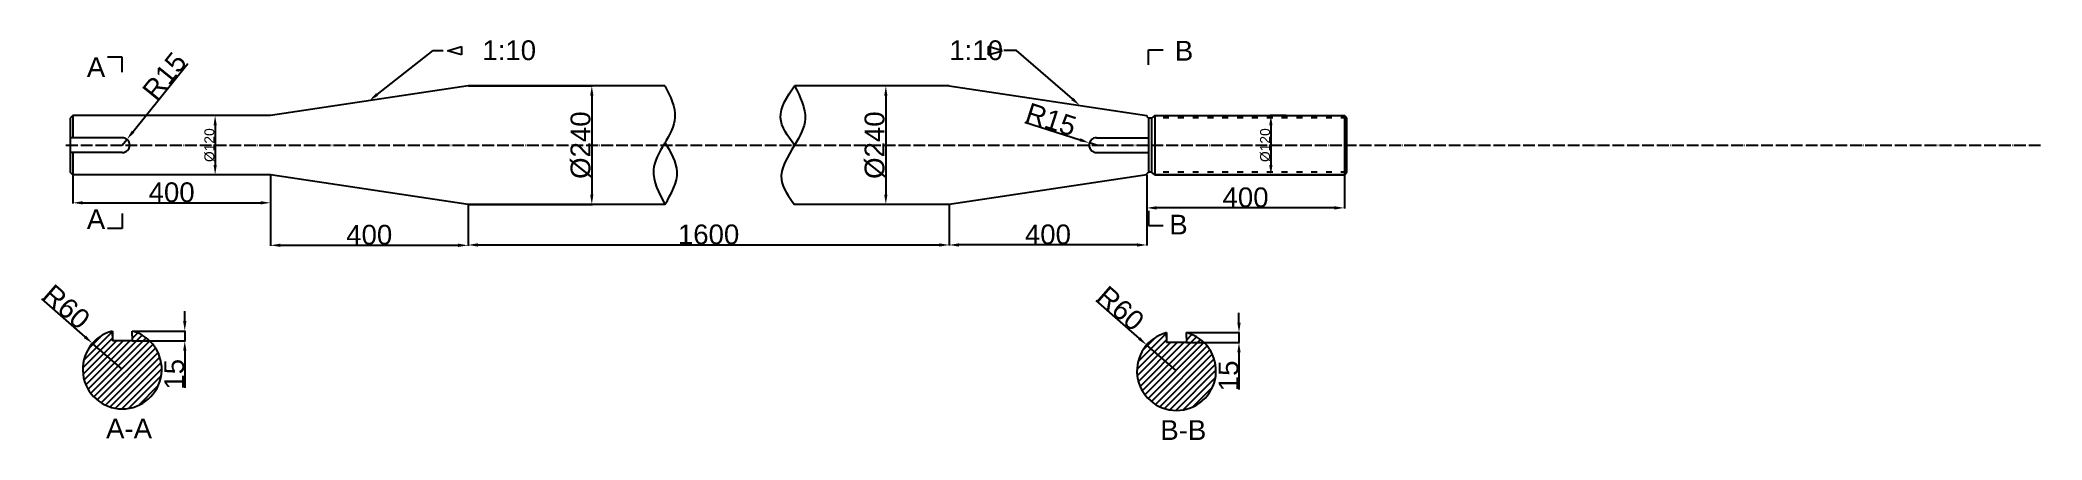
# Model space of a CAD drawing. Header units: millimetres. Extents: x -52 to 4000, y -597 to 213.
import ezdxf
from ezdxf import colors
from ezdxf.entities.mleader import LeaderData, LeaderLine
from ezdxf.math import Vec2, Vec3

# ---------------------------------------------------------------- set-up
doc = ezdxf.new("R2010")
doc.units = ezdxf.units.MM
doc.linetypes.add('ACAD_ISO03W100', pattern=[30, 12, -18])
doc.linetypes.add('ACAD_ISO04W100', pattern=[30, 24, -3, 0, -3])
doc.layers.add('实线', color=7, linetype='Continuous')
doc.layers.add('辅助线', color=10, linetype='ACAD_ISO04W100')
doc.styles.get("Standard").update_dxf_attribs({"font": 'arial.ttf'})
doc.dimstyles.new('ISO-25', dxfattribs={"dimtxt": 40, "dimasz": 20, "dimexe": 1.25, "dimexo": 0.625, "dimtad": 1, "dimtxsty": 'Standard', "dimcen": 2.5, "dimadec": 0, "dimazin": 0, "dimtfac": 1, "dimtmove": 0, "dimatfit": 3, "dimfxl": 1, "dimarcsym": 0})

# ---------------------------------------------------------------- blocks, each defined once
blk = doc.blocks.new('*D2')
at = {"layer": 'Defpoints', "color": 0, "transparency": 16777216}
for p in [(814.1, 120), (814.1, -120), (1064.6, -120)]:
    blk.add_point(p, dxfattribs=at)
at = {"layer": '实线', "color": 0, "lineweight": -2, "transparency": 16777216}
for p, q in [((814.7, 120), (1065.9, 120)), ((1064.6, 100), (1064.6, -100)), ((814.7, -120), (1065.9, -120))]:
    blk.add_line(p, q, dxfattribs=at)
at = {"layer": '实线', "color": 0, "transparency": 16777216}
for points in [[(1061.3, 100), (1067.9, 100), (1064.6, 120)], [(1061.3, -100), (1067.9, -100), (1064.6, -120)]]:
    blk.add_solid(points, dxfattribs=at)
at = {"layer": '实线', "color": 0, "transparency": 16777216, "insert": (1042.4, 0), "char_height": 40, "attachment_point": 5, "rotation": 90}
blk.add_mtext('%%C240', dxfattribs=at)
blk = doc.blocks.new('*D5')
at = {"layer": 'Defpoints', "color": 0, "transparency": 16777216}
for p in [(814.1, -120), (1787.9, -120), (1787.9, -202)]:
    blk.add_point(p, dxfattribs=at)
at = {"layer": '实线', "color": 0, "lineweight": -2, "transparency": 16777216}
for p, q in [((814.1, -120.6), (814.1, -203.2)), ((1787.9, -120.6), (1787.9, -203.2)), ((834.1, -202), (1767.9, -202))]:
    blk.add_line(p, q, dxfattribs=at)
at = {"layer": '实线', "color": 0, "transparency": 16777216}
for points in [[(834.1, -198.6), (834.1, -205.3), (814.1, -202)], [(1767.9, -198.6), (1767.9, -205.3), (1787.9, -202)]]:
    blk.add_solid(points, dxfattribs=at)
at = {"layer": '实线', "color": 0, "transparency": 16777216, "insert": (1301, -180.9), "char_height": 40, "attachment_point": 5}
blk.add_mtext('1600', dxfattribs=at)
blk = doc.blocks.new('*D6')
at = {"layer": 'Defpoints', "color": 0, "transparency": 16777216}
for p in [(1787.9, 120), (1659.8, -120), (1787.9, -120)]:
    blk.add_point(p, dxfattribs=at)
at = {"layer": '实线', "color": 0, "lineweight": -2, "transparency": 16777216}
for p, q in [((1787.3, 120), (1658.6, 120)), ((1659.8, 100), (1659.8, -100)), ((1787.3, -120), (1658.6, -120))]:
    blk.add_line(p, q, dxfattribs=at)
at = {"layer": '实线', "color": 0, "transparency": 16777216}
for points in [[(1656.5, 100), (1663.1, 100), (1659.8, 120)], [(1656.5, -100), (1663.1, -100), (1659.8, -120)]]:
    blk.add_solid(points, dxfattribs=at)
at = {"layer": '实线', "color": 0, "transparency": 16777216, "insert": (1637.6, 0), "char_height": 40, "attachment_point": 5, "rotation": 90}
blk.add_mtext('%%C240', dxfattribs=at)
blk = doc.blocks.new('*D10')
at = {"layer": 'Defpoints', "color": 0, "transparency": 16777216}
for p in [(2071.9, 4.6), (2086.2, 0)]:
    blk.add_point(p, dxfattribs=at)
at = {"layer": '实线', "color": 0, "lineweight": -2, "transparency": 16777216}
for p, q in [((1941.4, 46.6), (2052.9, 10.7)), ((2086.2, 0), (2071.9, 4.6))]:
    blk.add_line(p, q, dxfattribs=at)
at = {"layer": '实线', "color": 0, "transparency": 16777216}
blk.add_solid([(2053.9, 13.9), (2051.9, 7.6), (2071.9, 4.6)], dxfattribs=at)
at = {"layer": '实线', "color": 0, "transparency": 16777216, "insert": (1994.1, 51.8), "char_height": 40, "attachment_point": 5, "rotation": 342.1457}
blk.add_mtext('R15', dxfattribs=at)
blk = doc.blocks.new('*D12')
at = {"layer": 'Defpoints', "color": 0, "transparency": 16777216}
for p in [(134.1, -376.1), (134.1, -396.1), (240.7, -396.1)]:
    blk.add_point(p, dxfattribs=at)
at = {"layer": '实线', "color": 0, "lineweight": -2, "transparency": 16777216}
for p, q in [((240.7, -356.1), (240.7, -336.1)), ((134.7, -376.1), (241.9, -376.1)), ((134.7, -396.1), (241.9, -396.1)), ((240.7, -376.1), (240.7, -396.1)), ((240.7, -416.1), (240.7, -491.2))]:
    blk.add_line(p, q, dxfattribs=at)
at = {"layer": '实线', "color": 0, "transparency": 16777216}
for points in [[(237.4, -356.1), (244, -356.1), (240.7, -376.1)], [(237.4, -416.1), (244, -416.1), (240.7, -396.1)]]:
    blk.add_solid(points, dxfattribs=at)
at = {"layer": '实线', "color": 0, "transparency": 16777216, "insert": (219.6, -463.7), "char_height": 40, "attachment_point": 5, "rotation": 90}
blk.add_mtext('15', dxfattribs=at)
blk = doc.blocks.new('*D13')
at = {"layer": 'Defpoints', "color": 0, "transparency": 16777216}
for p in [(53.8, -401.1), (114.1, -453.6)]:
    blk.add_point(p, dxfattribs=at)
at = {"layer": '实线', "color": 0, "lineweight": -2, "transparency": 16777216}
for p, q in [((-49.3, -311.3), (38.7, -388)), ((114.1, -453.6), (53.8, -401.1))]:
    blk.add_line(p, q, dxfattribs=at)
at = {"layer": '实线', "color": 0, "transparency": 16777216}
blk.add_solid([(40.9, -385.4), (36.5, -390.5), (53.8, -401.1)], dxfattribs=at)
at = {"layer": '实线', "color": 0, "transparency": 16777216, "insert": (1, -327.2), "char_height": 40, "width": 95.443, "attachment_point": 5, "rotation": 318.9611}
blk.add_mtext('R60', dxfattribs=at)
blk = doc.blocks.new('*D14')
at = {"layer": 'Defpoints', "color": 0, "transparency": 16777216}
for p in [(114.1, 0), (123.5, 11.7)]:
    blk.add_point(p, dxfattribs=at)
at = {"layer": '实线', "color": 0, "lineweight": -2, "transparency": 16777216}
for p, q in [((246.6, 164.3), (136.1, 27.2)), ((114.1, 0), (123.5, 11.7))]:
    blk.add_line(p, q, dxfattribs=at)
at = {"layer": '实线', "color": 0, "transparency": 16777216}
blk.add_solid([(133.5, 29.3), (138.7, 25.2), (123.5, 11.7)], dxfattribs=at)
at = {"layer": '实线', "color": 0, "transparency": 16777216, "insert": (199.7, 139.7), "char_height": 40, "attachment_point": 5, "rotation": 51.1239}
blk.add_mtext('R15', dxfattribs=at)
blk = doc.blocks.new('*D18')
at = {"layer": 'Defpoints', "color": 0, "transparency": 16777216}
for p in [(2268.1, -379.4), (2268.1, -399.4), (2374.6, -399.4)]:
    blk.add_point(p, dxfattribs=at)
at = {"layer": '实线', "color": 0, "lineweight": -2, "transparency": 16777216}
for p, q in [((2374.6, -359.4), (2374.6, -339.4)), ((2268.7, -379.4), (2375.9, -379.4)), ((2268.7, -399.4), (2375.9, -399.4)), ((2374.6, -379.4), (2374.6, -399.4)), ((2374.6, -419.4), (2374.6, -494.4))]:
    blk.add_line(p, q, dxfattribs=at)
at = {"layer": '实线', "color": 0, "transparency": 16777216}
for points in [[(2371.3, -359.4), (2378, -359.4), (2374.6, -379.4)], [(2371.3, -419.4), (2378, -419.4), (2374.6, -399.4)]]:
    blk.add_solid(points, dxfattribs=at)
at = {"layer": '实线', "color": 0, "transparency": 16777216, "insert": (2353.6, -466.9), "char_height": 40, "attachment_point": 5, "rotation": 90}
blk.add_mtext('15', dxfattribs=at)
blk = doc.blocks.new('*D19')
at = {"layer": 'Defpoints', "color": 0, "transparency": 16777216}
for p in [(2187.7, -404.3), (2248.1, -456.8)]:
    blk.add_point(p, dxfattribs=at)
at = {"layer": '实线', "color": 0, "lineweight": -2, "transparency": 16777216}
for p, q in [((2084.6, -314.5), (2172.7, -391.2)), ((2248.1, -456.8), (2187.7, -404.3))]:
    blk.add_line(p, q, dxfattribs=at)
at = {"layer": '实线', "color": 0, "transparency": 16777216}
blk.add_solid([(2174.8, -388.6), (2170.5, -393.7), (2187.7, -404.3)], dxfattribs=at)
at = {"layer": '实线', "color": 0, "transparency": 16777216, "insert": (2134.9, -330.4), "char_height": 40, "attachment_point": 5, "rotation": 318.9611}
blk.add_mtext('R60', dxfattribs=at)
blk = doc.blocks.new('*D21')
at = {"layer": 'Defpoints', "color": 0, "transparency": 16777216}
for p in [(14.1, -60), (414.1, -60), (414.1, -116.7)]:
    blk.add_point(p, dxfattribs=at)
at = {"layer": '实线', "color": 0, "lineweight": -2, "transparency": 16777216}
for p, q in [((14.1, -60.6), (14.1, -117.9)), ((414.1, -60.6), (414.1, -117.9)), ((34.1, -116.7), (394.1, -116.7))]:
    blk.add_line(p, q, dxfattribs=at)
at = {"layer": '实线', "color": 0, "transparency": 16777216}
for points in [[(34.1, -113.3), (34.1, -120), (14.1, -116.7)], [(394.1, -113.3), (394.1, -120), (414.1, -116.7)]]:
    blk.add_solid(points, dxfattribs=at)
at = {"layer": '实线', "color": 0, "transparency": 16777216, "insert": (214.1, -95.6), "char_height": 40, "attachment_point": 5}
blk.add_mtext('400', dxfattribs=at)
blk = doc.blocks.new('*D22')
at = {"layer": 'Defpoints', "color": 0, "transparency": 16777216}
for p in [(414.1, -60), (814.1, -120), (814.1, -202.7)]:
    blk.add_point(p, dxfattribs=at)
at = {"layer": '实线', "color": 0, "lineweight": -2, "transparency": 16777216}
for p, q in [((414.1, -60.6), (414.1, -203.9)), ((814.1, -120.6), (814.1, -203.9)), ((434.1, -202.7), (794.1, -202.7))]:
    blk.add_line(p, q, dxfattribs=at)
at = {"layer": '实线', "color": 0, "transparency": 16777216}
for points in [[(434.1, -199.3), (434.1, -206), (414.1, -202.7)], [(794.1, -199.3), (794.1, -206), (814.1, -202.7)]]:
    blk.add_solid(points, dxfattribs=at)
at = {"layer": '实线', "color": 0, "transparency": 16777216, "insert": (614.1, -181.6), "char_height": 40, "attachment_point": 5}
blk.add_mtext('400', dxfattribs=at)
blk = doc.blocks.new('*D23')
at = {"layer": 'Defpoints', "color": 0, "transparency": 16777216}
for p in [(2187.9, -60), (2587.9, -60), (2187.9, -127)]:
    blk.add_point(p, dxfattribs=at)
at = {"layer": '实线', "color": 0, "lineweight": -2, "transparency": 16777216}
for p, q in [((2187.9, -60.6), (2187.9, -128.2)), ((2587.9, -60.6), (2587.9, -128.2)), ((2567.9, -127), (2207.9, -127))]:
    blk.add_line(p, q, dxfattribs=at)
at = {"layer": '实线', "color": 0, "transparency": 16777216}
for points in [[(2207.9, -123.6), (2207.9, -130.3), (2187.9, -127)], [(2567.9, -123.6), (2567.9, -130.3), (2587.9, -127)]]:
    blk.add_solid(points, dxfattribs=at)
at = {"layer": '实线', "color": 0, "transparency": 16777216, "insert": (2387.9, -105.9), "char_height": 40, "attachment_point": 5}
blk.add_mtext('400', dxfattribs=at)
blk = doc.blocks.new('*D24')
at = {"layer": 'Defpoints', "color": 0, "transparency": 16777216}
for p in [(2187.9, -60), (1787.9, -120), (1787.9, -202)]:
    blk.add_point(p, dxfattribs=at)
at = {"layer": '实线', "color": 0, "lineweight": -2, "transparency": 16777216}
for p, q in [((2187.9, -60.6), (2187.9, -203.2)), ((1787.9, -120.6), (1787.9, -203.2)), ((2167.9, -202), (1807.9, -202))]:
    blk.add_line(p, q, dxfattribs=at)
at = {"layer": '实线', "color": 0, "transparency": 16777216}
for points in [[(1807.9, -198.6), (1807.9, -205.3), (1787.9, -202)], [(2167.9, -198.6), (2167.9, -205.3), (2187.9, -202)]]:
    blk.add_solid(points, dxfattribs=at)
at = {"layer": '实线', "color": 0, "transparency": 16777216, "insert": (1987.9, -180.9), "char_height": 40, "attachment_point": 5}
blk.add_mtext('400', dxfattribs=at)
blk = doc.blocks.new('*D25')
at = {"layer": 'Defpoints', "color": 0, "transparency": 16777216}
for p in [(333.8, 60), (302.2, -60), (333.8, -60)]:
    blk.add_point(p, dxfattribs=at)
at = {"layer": '实线', "color": 0, "lineweight": -2, "transparency": 16777216}
for p, q in [((333.2, 60), (301, 60)), ((302.2, 40), (302.2, -40)), ((333.2, -60), (301, -60))]:
    blk.add_line(p, q, dxfattribs=at)
at = {"layer": '实线', "color": 0, "transparency": 16777216}
for points in [[(298.9, 40), (305.5, 40), (302.2, 60)], [(298.9, -40), (305.5, -40), (302.2, -60)]]:
    blk.add_solid(points, dxfattribs=at)
at = {"layer": '实线', "color": 0, "transparency": 16777216, "insert": (290.8, 0), "char_height": 20, "attachment_point": 5, "rotation": 90}
blk.add_mtext('%%c120', dxfattribs=at)
blk = doc.blocks.new('*D27')
at = {"layer": 'Defpoints', "color": 0, "transparency": 16777216}
for p in [(2470.7, 60), (2439.2, -60), (2470.7, -60)]:
    blk.add_point(p, dxfattribs=at)
at = {"layer": '实线', "color": 0, "lineweight": -2, "transparency": 16777216}
for p, q in [((2470.1, 60), (2437.9, 60)), ((2439.2, 40), (2439.2, -40)), ((2470.1, -60), (2437.9, -60))]:
    blk.add_line(p, q, dxfattribs=at)
at = {"layer": '实线', "color": 0, "transparency": 16777216}
for points in [[(2435.8, 40), (2442.5, 40), (2439.2, 60)], [(2435.8, -40), (2442.5, -40), (2439.2, -60)]]:
    blk.add_solid(points, dxfattribs=at)
at = {"layer": '实线', "color": 0, "transparency": 16777216, "insert": (2427.8, 0), "char_height": 20, "attachment_point": 5, "rotation": 90}
blk.add_mtext('%%c120', dxfattribs=at)

msp = doc.modelspace()

# ---------------------------------------------------------------- hatches: boundary and pattern name
at = {"layer": '实线'}
h = msp.add_hatch(dxfattribs=at)
h.set_pattern_fill('ANSI31', color=256, scale=3)
h.paths.add_polyline_path([(134.123, -376.15), (134.123, -386.15), (134.123, -396.15), (94.123, -396.15), (94.123, -386.15), (94.123, -376.15, 7.87298335)])
h = msp.add_hatch(dxfattribs=at)
h.set_pattern_fill('ANSI31', color=256, scale=3)
h.set_pattern_definition([(45, (2133.954, -3.202), (-6.7352, 6.7352), [])])
h.paths.add_polyline_path([(2228.077, -399.352), (2228.077, -389.352), (2228.077, -379.352, 7.87298335), (2268.077, -379.352), (2268.077, -389.352), (2268.077, -399.352)])

# ---------------------------------------------------------------- linework, layer by layer
for p, q in [((114.123, 177.716), (84.123, 177.716)), ((114.123, 147.716), (114.123, 177.716)), ((772.403, 190.831), (800.946, 199.436)), ((800.946, 183.033), (772.403, 190.831)), ((800.946, 199.436), (800.946, 183.033)), ((1895.577, 190.831), (1867.034, 199.436)), ((1867.034, 199.436), (1867.034, 183.033)), ((1867.034, 183.033), (1895.577, 190.831)), ((2191.224, 162.866), (2191.224, 192.866)), ((2191.224, 192.866), (2221.224, 192.866)), ((814.123, 120), (414.123, 60)), ((1212.758, 120), (814.123, 120)), ((1787.885, 120), (1475.011, 120)), ((1787.885, 120), (2187.885, 60)), ((14.123, 60), (8.425, 54.465)), ((8.425, 54.465), (8.425, -54.465)), ((414.123, 60), (14.123, 60)), ((14.123, 60), (14.123, 15)), ((2187.885, 60), (2187.885, 57.875)), ((2187.885, 57.875), (2191.224, 54.698)), ((2191.224, 54.698), (2191.224, -54.923)), ((2197.325, 54.698), (2191.224, 54.698)), ((2204.276, 60), (2197.325, 54.698)), ((2197.325, 54.698), (2197.325, -54.923)), ((2204.276, 60), (2587.885, 60)), ((2204.276, 60), (2204.276, -60)), ((2587.885, 60), (2587.885, -60)), ((2592.885, 55), (2587.885, 60)), ((2592.885, -55), (2592.885, 55)), ((14.123, 15), (8.425, 15)), ((114.123, 15), (14.123, 15)), ((2086.224, 15), (2191.224, 15)), ((14.123, -15), (8.425, -15)), ((114.123, -15), (14.123, -15)), ((14.123, -15), (14.123, -60)), ((2086.224, -15), (2191.224, -15)), ((14.123, -60), (8.425, -54.465)), ((414.123, -60), (14.123, -60)), ((814.123, -120), (414.123, -60)), ((2187.885, -60), (1787.885, -120)), ((2187.885, -57.875), (2191.224, -54.923)), ((2187.885, -60), (2187.885, -57.875)), ((2197.325, -54.923), (2191.224, -54.923)), ((2204.276, -60), (2197.325, -54.923)), ((2204.276, -60), (2587.885, -60)), ((2587.885, -60), (2204.276, -60)), ((2587.885, -60), (2592.885, -55)), ((1212.758, -120), (814.123, -120)), ((1787.885, -120), (1475.011, -120)), ((114.123, -138.563), (114.123, -168.563)), ((2191.224, -132.866), (2191.224, -162.866)), ((114.123, -168.563), (84.123, -168.563)), ((2191.224, -162.866), (2221.224, -162.866)), ((94.123, -386.15), (94.123, -376.15)), ((94.123, -376.15), (94.123, -386.15)), ((94.123, -386.15), (94.123, -396.15)), ((134.123, -396.15), (94.123, -396.15)), ((134.123, -386.15), (134.123, -376.15)), ((134.123, -386.15), (134.123, -396.15)), ((2228.077, -389.352), (2228.077, -379.352)), ((2228.077, -379.352), (2228.077, -389.352)), ((2228.077, -389.352), (2228.077, -399.352)), ((2268.077, -399.352), (2228.077, -399.352)), ((2268.077, -389.352), (2268.077, -379.352)), ((2268.077, -389.352), (2268.077, -399.352))]:
    msp.add_line(p, q, dxfattribs=at)
at = {"layer": '实线', "linetype": 'ACAD_ISO03W100'}
for p, q in [((2592.885, 55), (2204.276, 55)), ((2592.885, -55), (2204.276, -55))]:
    msp.add_line(p, q, dxfattribs=at)
at = {"layer": '实线'}
for centre, radius, start, end in [((114.123, 0), 15, 270, 90), ((2086.224, 0), 15, 90, 270), ((114.123, -453.609), 80, 104.477512, 75.522488), ((2248.077, -456.812), 80, 104.477512, 75.522488)]:
    msp.add_arc(centre, radius, start, end, dxfattribs=at)
for points in [[(1212.758, 120), (1232.966, 56.229), (1189.537, -50.099), (1212.758, -120)], [(1475.011, 0), (1446.649, 55.743), (1475.011, 120)], [(1475.011, 120), (1496.556, 53.024), (1475.011, 0), (1448.464, -70.219), (1475.011, -120)], [(1212.758, -120), (1237.442, -53.949), (1212.758, 5.204)]]:
    msp.add_spline(points, degree=3, dxfattribs=at)
at = {"layer": '辅助线'}
msp.add_line((0, 0), (4000, 0), dxfattribs=at)

# ---------------------------------------------------------------- texts
at = {"layer": '实线', "char_height": 40, "attachment_point": 1}
for s, width, insert in [('B', 78.98897, (2244.798, 211.055)), ('B', 70.3334, (2233.492, -140.711)), ('A-A', 67.87087, (81.388, -553.338)), ('B-B', 67.87087, (2215.341, -556.54))]:
    msp.add_mtext_dynamic_manual_height_columns(s, width=width, gutter_width=12.5, heights=[0], dxfattribs=dict(at, insert=insert))
at = {"layer": '实线', "linetype": 'ACAD_ISO03W100', "char_height": 40}
for heights, insert, attachment_point in [([20], (42.475, 177.912), 1), ([0], (42.475, -169.743), 7)]:
    msp.add_mtext_dynamic_manual_height_columns('A', width=23.07696, gutter_width=12.5, heights=heights, dxfattribs=dict(at, insert=insert, attachment_point=attachment_point))

# ---------------------------------------------------------------- dimensions: what is measured, and where the dimension line sits
at = {"layer": '实线'}
dim = msp.add_radius_dim(center=(114.123, 0), mpoint=(123.538, 11.678), dimstyle='ISO-25', dxfattribs=at)
dim.commit()
dim.dimension.update_dxf_attribs({"geometry": '*D14', "text_midpoint": (216.117, 126.511), "dimtype": 164})
for base, p1, p2, text, picture, middle in [((1064.605, -120), (814.123, 120), (814.123, -120), '%%C<>', '*D2', (1042.438, 0)), ((1659.805, -120), (1787.885, 120), (1787.885, -120), '%%C<>', '*D6', (1637.639, 0)), ((240.69, -396.15), (134.123, -376.15), (134.123, -396.15), '15', '*D12', (219.642, -463.691)), ((2374.644, -399.352), (2268.077, -379.352), (2268.077, -399.352), '15', '*D18', (2353.596, -466.894))]:
    dim = msp.add_linear_dim(base=base, p1=p1, p2=p2, angle=90, text=text, dimstyle='ISO-25', dxfattribs=at)
    dim.commit()
    dim.dimension.update_dxf_attribs({"geometry": picture, "text_midpoint": middle})
dim = msp.add_radius_dim(center=(2086.224, 0), mpoint=(2071.947, 4.599), dimstyle='ISO-25', dxfattribs=at)
dim.commit()
dim.dimension.update_dxf_attribs({"geometry": '*D10', "text_midpoint": (1994.101, 51.787)})
for base, p1, p2, picture, middle in [((302.202, -60), (333.779, 60), (333.779, -60), '*D25', (290.807, 0)), ((2439.158, -60), (2470.735, 60), (2470.735, -60), '*D27', (2427.762, 0))]:
    dim = msp.add_linear_dim(base=base, p1=p1, p2=p2, angle=90, text='%%c<>', dimstyle='ISO-25', override={"dimtxt": 20}, dxfattribs=at)
    dim.commit()
    dim.dimension.update_dxf_attribs({"geometry": picture, "text_midpoint": middle})
for base, p1, p2, picture, middle in [((414.123, -116.675), (14.123, -60), (414.123, -60), '*D21', (214.123, -95.627)), ((814.123, -202.656), (414.123, -60), (814.123, -120), '*D22', (614.123, -181.608)), ((1787.885, -201.974), (2187.885, -60), (1787.885, -120), '*D24', (1987.885, -180.926)), ((2187.885, -126.961), (2587.885, -60), (2187.885, -60), '*D23', (2387.885, -105.913))]:
    dim = msp.add_linear_dim(base=base, p1=p1, p2=p2, dimstyle='ISO-25', dxfattribs=at)
    dim.commit()
    dim.dimension.update_dxf_attribs({"geometry": picture, "text_midpoint": middle})
dim = msp.add_linear_dim(base=(1787.885, -201.974), p1=(814.123, -120), p2=(1787.885, -120), text='1600', dimstyle='ISO-25', dxfattribs=at)
dim.commit()
dim.dimension.update_dxf_attribs({"geometry": '*D5', "text_midpoint": (1301.004, -180.926)})
for center, mpoint, picture, middle in [((114.123, -453.609), (53.782, -401.084), '*D13', (0.965, -327.202)), ((2248.077, -456.812), (2187.736, -404.286), '*D19', (2134.919, -330.404))]:
    dim = msp.add_radius_dim(center=center, mpoint=mpoint, text='R60', dimstyle='ISO-25', dxfattribs=at)
    dim.commit()
    dim.dimension.update_dxf_attribs({"geometry": picture, "text_midpoint": middle})

# ---------------------------------------------------------------- leaders
ml = msp.add_multileader_mtext('Standard', dxfattribs=at)
ml.set_content('     1:10', color=256)
ml.set_leader_properties()
ml.build(insert=Vec2(0, 0))
ml.multileader.update_dxf_attribs({"dogleg_length": 20, "arrow_head_size": 20})
ctx = ml.context
ctx.base_point, ctx.char_height, ctx.arrow_head_size, ctx.plane_origin = Vec3(763.437, 191.745), 40, 20, Vec3(622.829, 104.525)
notes = []
notes.append((ctx, [(0, (1, 1, 0), (743.437, 191.745), (1, 0), 20, [(0, [(614.123, 90)], 0, [])])]))
ctx.mtext.insert, ctx.mtext.flow_direction = Vec3(765.437, 212.086), 5
ml = msp.add_multileader_mtext('Standard', dxfattribs=at)
ml.set_content('1:10          ', color=256)
ml.set_leader_properties()
ml.build(insert=Vec2(0, 0))
ml.multileader.update_dxf_attribs({"dogleg_length": 20, "arrow_head_size": 20})
ctx = ml.context
ctx.base_point, ctx.char_height, ctx.arrow_head_size, ctx.plane_origin = Vec3(1794.922, 191.745), 40, 20, Vec3(2045.151, 104.525)
ctx.text_align_type = 2
notes.append((ctx, [(0, (1, 1, 0), (1924.543, 191.745), (-1, 0), 25.621, [(0, [(2052.405, 80.322)], 0, [])])]))
ctx.mtext.insert, ctx.mtext.alignment, ctx.mtext.flow_direction = Vec3(1896.922, 212.086), 3, 5
for ctx, leaders in notes:
    for number, flags, end, landing, length, lines in leaders:
        leader = LeaderData()
        leader.index, (leader.has_last_leader_line, leader.has_dogleg_vector, leader.attachment_direction) = number, flags
        leader.last_leader_point, leader.dogleg_vector, leader.dogleg_length = Vec3(end), Vec3(landing), length
        for number, points, colour, breaks in lines:
            line = LeaderLine()
            line.index, line.vertices, line.color, line.breaks = number, Vec3.list(points), colors.encode_raw_color(colour), breaks
            leader.lines.append(line)
        ctx.leaders.append(leader)

doc.saveas('drawing.dxf')
